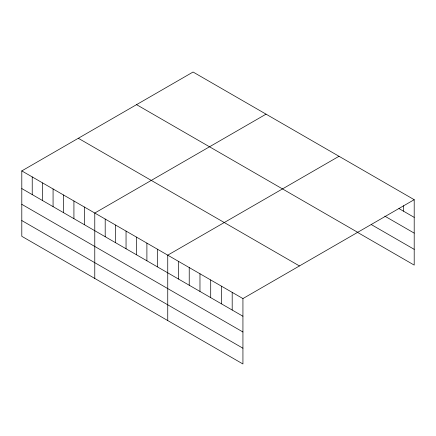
<?xml version="1.0" encoding="UTF-8"?>
<svg xmlns="http://www.w3.org/2000/svg" width="436" height="436" viewBox="0 0 436 436"><rect width="100%" height="100%" fill="white"/><g stroke="black" fill="none" stroke-linecap="round" stroke-linejoin="round"><path stroke-width="0.65" d="M21.8 170.901L242.934 298.573L242.934 363.978L21.8 236.307L21.8 170.901L193.066 72.022L414.2 199.693L414.2 265.099L357.106 232.132M266.042 114.156L94.776 213.035L94.776 278.44M339.017 156.284L167.746 255.164L167.746 320.569M242.934 298.573L414.2 199.693M398.935 208.55L414.2 217.362M384.803 216.142L414.2 233.113M371.238 224.54L414.2 249.343M136.55 104.651L357.683 232.323M78.317 138.272L299.45 265.944M21.8 188.575L242.934 316.242M21.8 204.326L242.934 331.998M21.8 220.556L242.934 348.222M403.458 205.727L403.458 211.16M232.192 292.371L232.192 310.04M221.45 286.169L221.45 303.843M210.708 279.972L210.708 297.641M199.971 273.77L199.971 291.439M189.229 267.568L189.229 285.237M178.488 261.366L178.488 279.035M157.32 249.147L157.32 266.816M146.899 243.13L146.899 260.799M136.473 237.108L136.473 254.782M126.048 231.091L126.048 248.76M115.622 225.074L115.622 242.743M105.196 219.052L105.196 236.721M84.35 207.018L84.35 224.687M73.924 200.996L73.924 218.665M63.498 194.979L63.498 212.648M53.072 188.962L53.072 206.631M42.652 182.94L42.652 200.609M32.226 176.923L32.226 194.592"/></g></svg>
